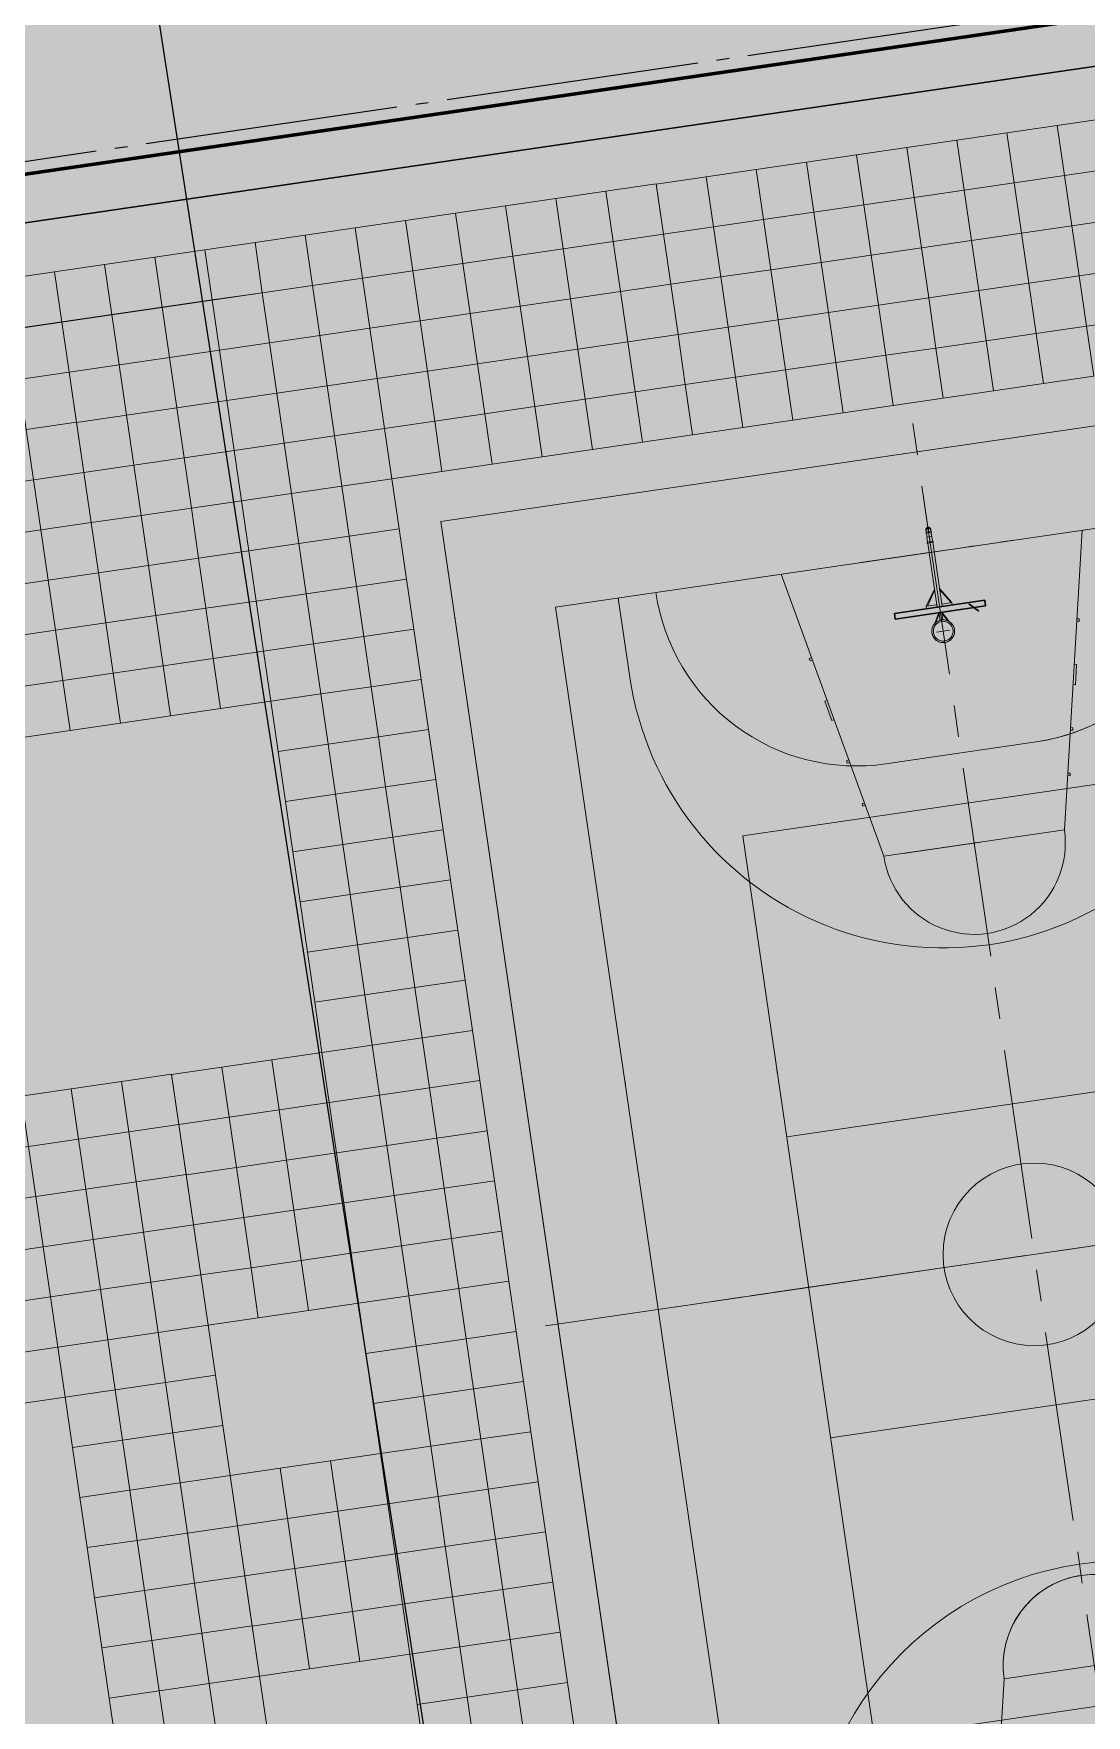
# Model space of a CAD drawing. Header units: metres. Extents: x 2 to 659295185, y -28 to 1124222152.
# Drawn here: x 658573.16 to 658593.94, y 1124480.39 to 1124513.57 of the extents above; entities that cross this region are included whole.
import ezdxf

# ---------------------------------------------------------------- set-up
doc = ezdxf.new("R2010")
doc.units = ezdxf.units.M
doc.header["$MEASUREMENT"] = 0
for name, pattern in [('ACAD_ISO05W100', [33, 24, -3, 0, -3, 0, -3]), ('CENTER2', [1.125, 0.75, -0.125, 0.125, -0.125]), ('GOST2.303 5', [24, 20, -1.5, 1, -1.5])]:
    doc.linetypes.add(name, pattern=pattern)
for name, color, linetype, lineweight in [("a''brocal", 220, 'CONTINUOUS', 15), ('Canchas', 7, 'CONTINUOUS', 9), ('ESCUELA', 7, 'CONTINUOUS', 15), ('estaciomamiento', 8, 'CONTINUOUS', 15)]:
    doc.layers.add(name, color=color, linetype=linetype, lineweight=lineweight)
doc.layers.add('MANZANA', color=30, linetype='CONTINUOUS')
doc.layers.add('texto', color=255, linetype='CONTINUOUS')
doc.layers.add('parcela escuela', color=7, linetype='CONTINUOUS', lineweight=9, true_color=0xfffbf0)

# ---------------------------------------------------------------- blocks, each defined once
blk = doc.blocks.new('Escuela')
at = {"layer": 'ESCUELA', "linetype": 'Continuous', "lineweight": 0}
blk.add_hatch(color=252, dxfattribs=at).paths.add_polyline_path([(259679, 202065), (259679, 211065), (256079, 211065), (256079, 213365), (219579, 213366), (219578, 191506), (230758, 191506), (230759, 194866), (256079, 194865), (256079, 202065)])
at = {"layer": 'ESCUELA', "color": 5, "lineweight": 30, "ltscale": 100}
blk.add_lwpolyline([(256529, 211515), (256529, 214315), (219129, 214316), (219128, 191506), (230758, 191506), (230759, 193916), (256529, 193915), (256529, 201615), (260129, 201615), (260129, 211515), (256529, 211515)], close=True, dxfattribs=at)
at = {"layer": 'ESCUELA', "color": 7, "lineweight": 70, "ltscale": 0.033333}
blk.add_lwpolyline([(259679, 202065), (259679, 211065), (256079, 211065), (256079, 213365), (219579, 213366), (219578, 191506), (230758, 191506), (230759, 194866), (256079, 194865), (256079, 202065), (259679, 202065)], close=True, dxfattribs=at)
at = {"layer": 'ESCUELA', "color": 1, "linetype": 'GOST2.303 5', "lineweight": 25, "ltscale": 250}
blk.add_lwpolyline([(219129, 213116), (256529, 213115), (259429, 213115), (262533, 213115)], dxfattribs=at)
blk = doc.blocks.new('ESTACIONAMIENTO')
at = {"layer": "a''brocal", "linetype": 'Continuous', "ltscale": 0.4, "flags": 128}
for points in [[(1887.099, 111.518), (1887.099, 104.818, -0.414214), (1884.299, 102.018), (1884.299, 102.018)], [(1887.299, 111.318), (1887.299, 104.818, -0.414214), (1884.299, 101.818), (1884.299, 101.818)]]:
    blk.add_lwpolyline(points, format="xyb", dxfattribs=at)
for points in [[(1893.003, 111.516), (1887.099, 111.517)], [(1892.799, 111.316), (1892.799, 111.316), (1887.299, 111.317)], [(1884.098, 96.118), (1897.999, 96.116), (1897.999, 106.516)], [(1897.799, 106.516), (1897.999, 106.516)], [(1884.098, 96.318), (1897.799, 96.316), (1897.799, 106.316)]]:
    blk.add_lwpolyline(points, dxfattribs=at)
at = {"layer": "a''brocal", "linetype": 'Continuous', "ltscale": 0.4}
for radius, start in [(4.8, 177.6117), (5, 179.9991)]:
    blk.add_arc((1897.799, 111.316), radius, start, 269.9991, dxfattribs=at)
at = {"layer": 'estaciomamiento', "ltscale": 0.2, "flags": 128}
for points in [[(1897.799, 106.316), (1897.799, 106.316), (1892.799, 106.316)], [(1897.799, 103.816), (1897.799, 103.816), (1892.799, 103.816)], [(1897.799, 101.316), (1897.799, 101.316), (1892.799, 101.316)], [(1897.799, 98.816), (1897.799, 98.816), (1892.799, 98.816)]]:
    blk.add_lwpolyline(points, dxfattribs=at)
blk = doc.blocks.new('cancha 3')
at = {"layer": 'Canchas', "ltscale": 100, "true_color": 0x7bd1b5}
h = blk.add_hatch(color=123, dxfattribs=at)
h.paths.add_polyline_path([(656547.463, 1124241.66), (656579.463, 1124241.66), (656579.463, 1124222.66), (656547.463, 1124222.66)])
h.paths.add_polyline_path([(656549.463, 1124239.66), (656577.463, 1124239.66), (656577.463, 1124235.16), (656571.663, 1124233.96), (656571.663, 1124230.36), (656577.463, 1124229.16), (656577.463, 1124224.66), (656549.463, 1124224.66), (656549.463, 1124229.16), (656555.263, 1124230.36), (656555.263, 1124233.96), (656549.463, 1124235.16)], flags=16)
at = {"layer": 'Canchas', "lineweight": 100, "ltscale": 100, "true_color": 0xe79898}
h = blk.add_hatch(color=21, dxfattribs=at)
edge = h.paths.add_edge_path(flags=16)
edge.add_arc((656563.463, 1124232.16), 1.8, 0, 360)
edge = h.paths.add_edge_path()
edge.add_line((656549.463, 1124239.66), (656577.463, 1124239.66))
edge.add_line((656577.463, 1124239.66), (656577.463, 1124238.41))
edge.add_line((656577.463, 1124238.41), (656575.888, 1124238.41))
edge.add_arc((656575.888, 1124232.16), 6.25, 90, 270)
edge.add_line((656575.888, 1124225.91), (656577.463, 1124225.91))
edge.add_line((656577.463, 1124225.91), (656577.463, 1124224.66))
edge.add_line((656577.463, 1124224.66), (656549.463, 1124224.66))
edge.add_line((656549.463, 1124224.66), (656549.463, 1124225.91))
edge.add_line((656549.463, 1124225.91), (656551.038, 1124225.91))
edge.add_arc((656551.038, 1124232.16), 6.25, 270, 450)
edge.add_line((656551.038, 1124238.41), (656549.463, 1124238.41))
edge.add_line((656549.463, 1124238.41), (656549.463, 1124239.66))
at = {"layer": 'Canchas', "lineweight": 100, "ltscale": 100, "true_color": 0x57a5e5}
h = blk.add_hatch(color=153, dxfattribs=at)
edge = h.paths.add_edge_path()
edge.add_arc((656563.463, 1124232.16), 1.8, 0, 360)
edge = h.paths.add_edge_path()
edge.add_line((656549.463, 1124235.16), (656549.463, 1124238.41))
edge.add_line((656549.463, 1124238.41), (656551.038, 1124238.41))
edge.add_arc((656551.038, 1124232.16), 6.25, -90, 90, ccw=False)
edge.add_line((656551.038, 1124225.91), (656549.463, 1124225.91))
edge.add_line((656549.463, 1124225.91), (656549.463, 1124229.16))
edge.add_line((656549.463, 1124229.16), (656555.263, 1124230.36))
edge.add_line((656555.263, 1124230.36), (656555.263, 1124233.96))
edge.add_line((656555.263, 1124233.96), (656549.463, 1124235.16))
edge = h.paths.add_edge_path()
edge.add_line((656577.463, 1124235.16), (656577.463, 1124238.41))
edge.add_line((656577.463, 1124238.41), (656575.888, 1124238.41))
edge.add_arc((656575.888, 1124232.16), 6.25, 90, 270)
edge.add_line((656575.888, 1124225.91), (656577.463, 1124225.91))
edge.add_line((656577.463, 1124225.91), (656577.463, 1124229.16))
edge.add_line((656577.463, 1124229.16), (656571.663, 1124230.36))
edge.add_line((656571.663, 1124230.36), (656571.663, 1124233.96))
edge.add_line((656571.663, 1124233.96), (656577.463, 1124235.16))
at = {"layer": 'Canchas', "linetype": 'CENTER2', "ltscale": 5}
for p, q in [((656563.463, 1124241.985), (656563.463, 1124222.41)), ((656580.02, 1124232.16), (656546.843, 1124232.16))]:
    blk.add_line(p, q, dxfattribs=at)
at = {"layer": 'Canchas', "linetype": 'Continuous', "ltscale": 0.15}
for p, q in [((656547.463, 1124222.66), (656547.463, 1124241.66)), ((656579.463, 1124222.66), (656547.463, 1124222.66))]:
    blk.add_line(p, q, dxfattribs=at)
at = {"layer": 'Canchas', "color": 7, "ltscale": 100, "true_color": 0xffffff}
for p, q in [((656547.463, 1124222.66), (656547.463, 1124241.66)), ((656549.463, 1124224.66), (656549.463, 1124239.66)), ((656563.463, 1124239.66), (656563.463, 1124224.66)), ((656549.463, 1124235.16), (656555.263, 1124233.96)), ((656551.177, 1124234.805), (656551.187, 1124234.854)), ((656551.187, 1124234.854), (656551.236, 1124234.844)), ((656551.236, 1124234.844), (656551.226, 1124234.795)), ((656552.058, 1124234.623), (656552.068, 1124234.672)), ((656552.068, 1124234.672), (656552.46, 1124234.591)), ((656552.46, 1124234.591), (656552.45, 1124234.542)), ((656553.282, 1124234.369), (656553.292, 1124234.418)), ((656553.292, 1124234.418), (656553.341, 1124234.408)), ((656553.341, 1124234.408), (656553.331, 1124234.359)), ((656554.164, 1124234.187), (656554.174, 1124234.236)), ((656554.174, 1124234.236), (656554.223, 1124234.226)), ((656554.223, 1124234.226), (656554.213, 1124234.177)), ((656555.263, 1124233.96), (656555.263, 1124230.36)), ((656571.663, 1124233.96), (656571.663, 1124230.36)), ((656555.263, 1124230.36), (656549.463, 1124229.16)), ((656571.663, 1124230.36), (656577.463, 1124229.16)), ((656554.164, 1124230.132), (656554.174, 1124230.083)), ((656554.174, 1124230.083), (656554.223, 1124230.093)), ((656554.223, 1124230.093), (656554.213, 1124230.142)), ((656552.058, 1124229.696), (656552.068, 1124229.648)), ((656552.068, 1124229.648), (656552.46, 1124229.729)), ((656552.46, 1124229.729), (656552.45, 1124229.778)), ((656553.282, 1124229.95), (656553.292, 1124229.901)), ((656553.292, 1124229.901), (656553.341, 1124229.911)), ((656553.341, 1124229.911), (656553.331, 1124229.96)), ((656551.177, 1124229.514), (656551.187, 1124229.465)), ((656551.187, 1124229.465), (656551.236, 1124229.475)), ((656551.236, 1124229.475), (656551.226, 1124229.524)), ((656551.038, 1124225.91), (656549.463, 1124225.91)), ((656577.463, 1124224.66), (656549.463, 1124224.66)), ((656579.463, 1124222.66), (656547.463, 1124222.66))]:
    blk.add_line(p, q, dxfattribs=at)
at = {"layer": 'Canchas', "linetype": 'Continuous', "ltscale": 0.25}
for p, q in [((656549.463, 1124224.66), (656549.463, 1124239.66)), ((656563.463, 1124239.66), (656563.463, 1124224.66)), ((656554.463, 1124236.66), (656554.463, 1124227.66)), ((656560.463, 1124236.66), (656560.463, 1124227.66)), ((656566.463, 1124236.66), (656566.463, 1124227.66)), ((656572.463, 1124236.66), (656572.463, 1124227.66)), ((656555.263, 1124233.96), (656549.463, 1124235.16)), ((656551.187, 1124234.854), (656551.177, 1124234.805)), ((656551.187, 1124234.854), (656551.236, 1124234.844)), ((656551.236, 1124234.844), (656551.226, 1124234.795)), ((656552.068, 1124234.672), (656552.058, 1124234.623)), ((656552.068, 1124234.672), (656552.46, 1124234.591)), ((656552.46, 1124234.591), (656552.45, 1124234.542)), ((656553.292, 1124234.418), (656553.282, 1124234.369)), ((656553.292, 1124234.418), (656553.341, 1124234.408)), ((656553.341, 1124234.408), (656553.331, 1124234.359)), ((656554.174, 1124234.236), (656554.164, 1124234.187)), ((656554.174, 1124234.236), (656554.223, 1124234.226)), ((656554.223, 1124234.226), (656554.213, 1124234.177)), ((656553.463, 1124233.66), (656553.463, 1124230.66)), ((656555.263, 1124233.96), (656555.263, 1124230.36)), ((656571.663, 1124233.96), (656571.663, 1124230.36)), ((656549.463, 1124229.16), (656555.263, 1124230.36)), ((656577.463, 1124229.16), (656571.663, 1124230.36)), ((656554.174, 1124230.083), (656554.164, 1124230.132)), ((656554.174, 1124230.083), (656554.223, 1124230.093)), ((656554.223, 1124230.093), (656554.213, 1124230.142)), ((656552.068, 1124229.648), (656552.058, 1124229.696)), ((656552.068, 1124229.648), (656552.46, 1124229.729)), ((656552.46, 1124229.729), (656552.45, 1124229.778)), ((656553.292, 1124229.901), (656553.282, 1124229.95)), ((656553.292, 1124229.901), (656553.341, 1124229.911)), ((656553.341, 1124229.911), (656553.331, 1124229.96)), ((656551.187, 1124229.465), (656551.177, 1124229.514)), ((656551.187, 1124229.465), (656551.236, 1124229.475)), ((656551.236, 1124229.475), (656551.226, 1124229.524)), ((656554.463, 1124227.66), (656572.463, 1124227.66)), ((656551.038, 1124225.91), (656549.463, 1124225.91)), ((656577.463, 1124224.66), (656549.463, 1124224.66))]:
    blk.add_line(p, q, dxfattribs=at)
at = {"layer": 'Canchas', "color": 51, "ltscale": 100}
for p, q in [((656554.463, 1124227.66), (656554.463, 1124236.66)), ((656560.463, 1124236.66), (656560.463, 1124227.66)), ((656566.463, 1124236.66), (656566.463, 1124227.66)), ((656572.463, 1124236.66), (656572.463, 1124227.66)), ((656572.463, 1124227.66), (656554.463, 1124227.66))]:
    blk.add_line(p, q, dxfattribs=at)
at = {"layer": 'Canchas', "ltscale": 100}
for p, q in [((656549.463, 1124236.051), (656549.463, 1124228.306)), ((656549.463, 1124233.792), (656549.463, 1124233.527)), ((656549.463, 1124232.21), (656549.463, 1124233.462)), ((656549.463, 1124233.01), (656549.463, 1124232.726)), ((656550.663, 1124233.01), (656550.663, 1124232.726)), ((656549.413, 1124232.16), (656548.376, 1124232.16)), ((656549.413, 1124232.16), (656548.376, 1124232.16)), ((656549.463, 1124232.11), (656549.463, 1124230.742)), ((656550.906, 1124232.16), (656551.171, 1124232.16)), ((656551.038, 1124232.292), (656551.038, 1124232.027)), ((656555.131, 1124232.16), (656555.396, 1124232.16)), ((656555.263, 1124232.292), (656555.263, 1124232.027)), ((656555.263, 1124232.11), (656555.263, 1124230.742)), ((656559.21, 1124227.66), (656558.779, 1124227.66)), ((656558.929, 1124227.66), (656558.979, 1124227.66)), ((656563.463, 1124227.61), (656563.463, 1124226.49)), ((656563.463, 1124227.61), (656563.463, 1124226.49)), ((656558.929, 1124224.66), (656558.979, 1124224.66))]:
    blk.add_line(p, q, dxfattribs=at)
at = {"layer": 'Canchas', "color": 1, "ltscale": 100, "true_color": 0xff1414}
blk.add_line((656553.463, 1124233.66), (656553.463, 1124230.66), dxfattribs=at)
at = {"layer": 'Canchas', "color": 7, "linetype": 'ACAD_ISO05W100', "lineweight": 30}
for p, q in [((656550.553, 1124231.26), (656550.553, 1124233.06)), ((656550.553, 1124233.06), (656550.663, 1124233.06)), ((656550.663, 1124233.06), (656550.663, 1124231.26)), ((656550.553, 1124231.26), (656550.663, 1124231.26))]:
    blk.add_line(p, q, dxfattribs=at)
at = {"layer": 'Canchas', "color": 0, "linetype": 'ByBlock', "lineweight": 30}
blk.add_line((656550.578, 1124232.741), (656550.748, 1124232.911), dxfattribs=at)
at = {"layer": 'Canchas', "color": 7, "linetype": 'ACAD_ISO05W100', "lineweight": 15}
for p, q in [((656550.193, 1124232.21), (656550.503, 1124232.412)), ((656550.215, 1124232.21), (656550.503, 1124232.396)), ((656550.503, 1124232.412), (656550.553, 1124232.412)), ((656550.503, 1124232.412), (656550.503, 1124232.21)), ((656550.553, 1124232.412), (656550.553, 1124232.21)), ((656549.012, 1124232.205), (656549.054, 1124232.205)), ((656549.012, 1124232.115), (656549.054, 1124232.115)), ((656549.054, 1124232.213), (656549.072, 1124232.213)), ((656549.054, 1124232.106), (656549.054, 1124232.213)), ((656549.054, 1124232.106), (656549.072, 1124232.106)), ((656549.072, 1124232.106), (656549.072, 1124232.213)), ((656549.072, 1124232.205), (656549.158, 1124232.205)), ((656549.158, 1124232.115), (656549.072, 1124232.115)), ((656549.158, 1124232.211), (656549.253, 1124232.211)), ((656549.158, 1124232.108), (656549.158, 1124232.211)), ((656549.158, 1124232.108), (656549.253, 1124232.108)), ((656549.253, 1124232.22), (656549.273, 1124232.22)), ((656549.253, 1124232.099), (656549.253, 1124232.22)), ((656549.273, 1124232.099), (656549.253, 1124232.099)), ((656549.273, 1124232.099), (656549.273, 1124232.22)), ((656549.273, 1124232.21), (656550.553, 1124232.21)), ((656549.463, 1124232.109), (656549.273, 1124232.109)), ((656549.463, 1124232.109), (656550.553, 1124232.109)), ((656550.193, 1124232.109), (656550.503, 1124231.901)), ((656550.218, 1124232.109), (656550.503, 1124231.923)), ((656550.503, 1124232.109), (656550.503, 1124231.901)), ((656550.553, 1124232.21), (656550.553, 1124232.109)), ((656550.553, 1124232.109), (656550.553, 1124231.901)), ((656550.663, 1124232.188), (656550.865, 1124232.303)), ((656550.663, 1124232.188), (656550.813, 1124232.188)), ((656550.663, 1124232.131), (656550.865, 1124232.016)), ((656550.663, 1124232.131), (656550.813, 1124232.131)), ((656550.684, 1124232.188), (656550.85, 1124232.283)), ((656550.684, 1124232.131), (656550.85, 1124232.037)), ((656550.503, 1124231.901), (656550.553, 1124231.901))]:
    blk.add_line(p, q, dxfattribs=at)
at = {"layer": 'Canchas', "color": 7, "ltscale": 100}
blk.add_line((656549.005, 1124232.145), (656549.005, 1124232.173), dxfattribs=at)
at = {"layer": 'Canchas'}
blk.add_lwpolyline([(656547.463, 1124241.66), (656547.463, 1124222.66), (656579.463, 1124222.66), (656579.463, 1124241.66), (656547.463, 1124241.66)], dxfattribs=at)
at = {"layer": 'Canchas', "linetype": 'Continuous', "ltscale": 0.25}
blk.add_circle((656563.463, 1124232.16), 1.8, dxfattribs=at)
at = {"layer": 'Canchas', "color": 7, "linetype": 'ACAD_ISO05W100', "lineweight": 15}
for radius in [0.225, 0.195]:
    blk.add_circle((656551.038, 1124232.16), radius, dxfattribs=at)
at = {"layer": 'Canchas', "linetype": 'Continuous', "ltscale": 0.25}
for centre, radius, start, end in [((656551.038, 1124232.16), 6.25, 270, 90), ((656575.888, 1124232.16), 6.25, 90, 270), ((656549.463, 1124233.66), 4, 0, 90), ((656555.263, 1124232.16), 1.8, 270, 90), ((656571.663, 1124232.16), 1.8, 90, 270), ((656549.463, 1124230.66), 4, 270, 0)]:
    blk.add_arc(centre, radius, start, end, dxfattribs=at)
at = {"layer": 'Canchas', "color": 7, "ltscale": 100, "true_color": 0xffffff}
for centre, radius, start, end in [((656551.038, 1124232.16), 6.25, 270, 90), ((656575.888, 1124232.16), 6.25, 90, 270), ((656571.663, 1124232.16), 1.8, 94.1503, 270)]:
    blk.add_arc(centre, radius, start, end, dxfattribs=at)
at = {"layer": 'Canchas', "color": 1, "ltscale": 100, "true_color": 0xff1414}
for centre, start, end in [((656549.463, 1124233.66), 0, 84.4369), ((656549.463, 1124230.66), 270, 0)]:
    blk.add_arc(centre, 4, start, end, dxfattribs=at)
at = {"layer": 'Canchas', "color": 7, "linetype": 'ACAD_ISO05W100', "lineweight": 15}
for centre, start, end in [((656549.011, 1124232.16), 70.0164, 289.98), ((656549.029, 1124232.16), 109.98, 250.0164)]:
    blk.add_arc(centre, 0.0479, start, end, dxfattribs=at)

msp = doc.modelspace()

# ---------------------------------------------------------------- hatches: boundary and pattern name
at = {"layer": 'parcela escuela'}
msp.add_hatch(color=256, dxfattribs=at).paths.add_polyline_path([(658552.4267, 1124537.1015), (658587.0585, 1124542.1649), (658585.9011, 1124550.0807), (658620.5431, 1124555.1456), (658609.4592, 1124472.7001), (658560.0707, 1124465.4792), (658554.0868, 1124506.4069), (658554.4268, 1124523.4197)])

# ---------------------------------------------------------------- linework, layer by layer
at = {"layer": 'ESCUELA', "color": 248, "linetype": 'Continuous', "ltscale": 0.4, "elevation": 433.2399, "flags": 128}
for points in [[(658593.511, 1124510.766), (658593.3666, 1124511.7555), (658592.3771, 1124511.6111), (658592.5215, 1124510.6215)], [(658594.5006, 1124510.9105), (658594.3561, 1124511.9), (658593.3666, 1124511.7555), (658593.511, 1124510.766)], [(658591.532, 1124510.4771), (658591.3875, 1124511.4666), (658590.398, 1124511.3221), (658590.5425, 1124510.3326)], [(658592.5215, 1124510.6215), (658592.3771, 1124511.6111), (658591.3875, 1124511.4666), (658591.532, 1124510.4771)], [(658588.5635, 1124510.0436), (658588.419, 1124511.0331), (658587.4295, 1124510.8886), (658587.574, 1124509.8991)], [(658589.553, 1124510.1881), (658589.4085, 1124511.1776), (658588.419, 1124511.0331), (658588.5635, 1124510.0436)], [(658590.5425, 1124510.3326), (658590.398, 1124511.3221), (658589.4085, 1124511.1776), (658589.553, 1124510.1881)], [(658586.5845, 1124509.7546), (658586.44, 1124510.7441), (658585.4505, 1124510.5997), (658585.595, 1124509.6101)], [(658587.574, 1124509.8991), (658587.4295, 1124510.8886), (658586.44, 1124510.7441), (658586.5845, 1124509.7546)], [(658593.6555, 1124509.7765), (658593.511, 1124510.766), (658592.5215, 1124510.6215), (658592.666, 1124509.632)], [(658594.645, 1124509.921), (658594.5006, 1124510.9105), (658593.511, 1124510.766), (658593.6555, 1124509.7765)], [(658584.6052, 1124509.4673), (658584.4608, 1124510.4568), (658583.4713, 1124510.3123), (658583.6157, 1124509.3228)], [(658585.5947, 1124509.6118), (658585.4503, 1124510.6013), (658584.4608, 1124510.4568), (658584.6052, 1124509.4673)], [(658591.6765, 1124509.4876), (658591.532, 1124510.4771), (658590.5425, 1124510.3326), (658590.687, 1124509.3431)], [(658592.666, 1124509.632), (658592.5215, 1124510.6215), (658591.532, 1124510.4771), (658591.6765, 1124509.4876)], [(658582.6262, 1124509.1783), (658582.4817, 1124510.1678), (658581.4922, 1124510.0234), (658581.6367, 1124509.0339)], [(658583.6157, 1124509.3228), (658583.4713, 1124510.3123), (658582.4817, 1124510.1678), (658582.6262, 1124509.1783)], [(658588.708, 1124509.0541), (658588.5635, 1124510.0436), (658587.574, 1124509.8991), (658587.7185, 1124508.9096)], [(658589.6975, 1124509.1986), (658589.553, 1124510.1881), (658588.5635, 1124510.0436), (658588.708, 1124509.0541)], [(658590.687, 1124509.3431), (658590.5425, 1124510.3326), (658589.553, 1124510.1881), (658589.6975, 1124509.1986)], [(658579.6579, 1124508.7432), (658579.5135, 1124509.7327), (658578.524, 1124509.5883), (658578.6684, 1124508.5987)], [(658580.6472, 1124508.8894), (658580.5027, 1124509.8789), (658579.5132, 1124509.7344), (658579.6577, 1124508.7449)], [(658581.6367, 1124509.0339), (658581.4922, 1124510.0234), (658580.5027, 1124509.8789), (658580.6472, 1124508.8894)], [(658586.729, 1124508.7651), (658586.5845, 1124509.7546), (658585.595, 1124509.6101), (658585.7395, 1124508.6206)], [(658587.7185, 1124508.9096), (658587.574, 1124509.8991), (658586.5845, 1124509.7546), (658586.729, 1124508.7651)], [(658593.8, 1124508.787), (658593.6555, 1124509.7765), (658592.666, 1124509.632), (658592.8105, 1124508.6425)], [(658594.7895, 1124508.9315), (658594.645, 1124509.921), (658593.6555, 1124509.7765), (658593.8, 1124508.787)], [(658577.6789, 1124508.4543), (658577.5344, 1124509.4438), (658576.5449, 1124509.2993), (658576.6894, 1124508.3098)], [(658578.6684, 1124508.5987), (658578.524, 1124509.5883), (658577.5344, 1124509.4438), (658577.6789, 1124508.4543)], [(658584.75, 1124508.4762), (658584.6055, 1124509.4657), (658583.616, 1124509.3212), (658583.7605, 1124508.3317)], [(658585.7395, 1124508.6206), (658585.595, 1124509.6101), (658584.6055, 1124509.4657), (658584.75, 1124508.4762)], [(658591.821, 1124508.498), (658591.6765, 1124509.4876), (658590.687, 1124509.3431), (658590.8315, 1124508.3536)], [(658592.8105, 1124508.6425), (658592.666, 1124509.632), (658591.6765, 1124509.4876), (658591.821, 1124508.498)], [(658575.6999, 1124508.1653), (658575.5554, 1124509.1548), (658574.5659, 1124509.0103), (658574.7104, 1124508.0208)], [(658576.6894, 1124508.3098), (658576.5449, 1124509.2993), (658575.5554, 1124509.1548), (658575.6999, 1124508.1653)], [(658581.7814, 1124508.0427), (658581.637, 1124509.0322), (658580.6475, 1124508.8877), (658580.7919, 1124507.8982)], [(658582.771, 1124508.1872), (658582.6265, 1124509.1767), (658581.637, 1124509.0322), (658581.7814, 1124508.0427)], [(658583.7605, 1124508.3317), (658583.616, 1124509.3212), (658582.6265, 1124509.1767), (658582.771, 1124508.1872)], [(658588.8525, 1124508.0646), (658588.708, 1124509.0541), (658587.7185, 1124508.9096), (658587.863, 1124507.9201)], [(658589.842, 1124508.2091), (658589.6975, 1124509.1986), (658588.708, 1124509.0541), (658588.8525, 1124508.0646)], [(658590.8315, 1124508.3536), (658590.687, 1124509.3431), (658589.6975, 1124509.1986), (658589.842, 1124508.2091)], [(658573.7209, 1124507.8763), (658573.5764, 1124508.8658), (658572.5869, 1124508.7213), (658572.7314, 1124507.7318)], [(658574.7104, 1124508.0208), (658574.5659, 1124509.0103), (658573.5764, 1124508.8658), (658573.7209, 1124507.8763)], [(658579.8022, 1124507.7554), (658579.6577, 1124508.7449), (658578.6682, 1124508.6004), (658578.8127, 1124507.6109)], [(658580.7919, 1124507.8982), (658580.6475, 1124508.8877), (658579.6579, 1124508.7432), (658579.8024, 1124507.7537)], [(658586.8735, 1124507.7756), (658586.729, 1124508.7651), (658585.7395, 1124508.6206), (658585.884, 1124507.6311)], [(658587.863, 1124507.9201), (658587.7185, 1124508.9096), (658586.729, 1124508.7651), (658586.8735, 1124507.7756)], [(658593.9445, 1124507.7975), (658593.8, 1124508.787), (658592.8105, 1124508.6425), (658592.955, 1124507.653)], [(658594.934, 1124507.942), (658594.7895, 1124508.9315), (658593.8, 1124508.787), (658593.9445, 1124507.7975)], [(658577.8232, 1124507.4664), (658577.6787, 1124508.4559), (658576.6892, 1124508.3114), (658576.8337, 1124507.3219)], [(658578.8127, 1124507.6109), (658578.6682, 1124508.6004), (658577.6787, 1124508.4559), (658577.8232, 1124507.4664)], [(658584.8945, 1124507.4866), (658584.75, 1124508.4762), (658583.7605, 1124508.3317), (658583.9049, 1124507.3422)], [(658585.884, 1124507.6311), (658585.7395, 1124508.6206), (658584.75, 1124508.4762), (658584.8945, 1124507.4866)], [(658591.9655, 1124507.5085), (658591.821, 1124508.498), (658590.8315, 1124508.3536), (658590.976, 1124507.3641)], [(658592.955, 1124507.653), (658592.8105, 1124508.6425), (658591.821, 1124508.498), (658591.9655, 1124507.5085)], [(658575.8442, 1124507.1774), (658575.6997, 1124508.1669), (658574.7102, 1124508.0225), (658574.8547, 1124507.0329)], [(658576.8337, 1124507.3219), (658576.6892, 1124508.3114), (658575.6997, 1124508.1669), (658575.8442, 1124507.1774)], [(658581.9259, 1124507.0532), (658581.7814, 1124508.0427), (658580.7919, 1124507.8982), (658580.9364, 1124506.9087)], [(658582.9154, 1124507.1977), (658582.771, 1124508.1872), (658581.7814, 1124508.0427), (658581.9259, 1124507.0532)], [(658583.9049, 1124507.3422), (658583.7605, 1124508.3317), (658582.771, 1124508.1872), (658582.9154, 1124507.1977)], [(658588.997, 1124507.0751), (658588.8525, 1124508.0646), (658587.863, 1124507.9201), (658588.0075, 1124506.9306)], [(658589.9865, 1124507.2196), (658589.842, 1124508.2091), (658588.8525, 1124508.0646), (658588.997, 1124507.0751)], [(658590.976, 1124507.3641), (658590.8315, 1124508.3536), (658589.842, 1124508.2091), (658589.9865, 1124507.2196)], [(658573.8652, 1124506.8885), (658573.7207, 1124507.878), (658572.7312, 1124507.7335), (658572.8756, 1124506.744)], [(658574.8547, 1124507.0329), (658574.7102, 1124508.0225), (658573.7207, 1124507.878), (658573.8652, 1124506.8885)], [(658579.9469, 1124506.7642), (658579.8024, 1124507.7537), (658578.8129, 1124507.6092), (658578.9574, 1124506.6197)], [(658580.9364, 1124506.9087), (658580.7919, 1124507.8982), (658579.8024, 1124507.7537), (658579.9469, 1124506.7642)], [(658587.018, 1124506.7861), (658586.8735, 1124507.7756), (658585.884, 1124507.6311), (658586.0284, 1124506.6416)], [(658588.0075, 1124506.9306), (658587.863, 1124507.9201), (658586.8735, 1124507.7756), (658587.018, 1124506.7861)], [(658594.089, 1124506.808), (658593.9445, 1124507.7975), (658592.955, 1124507.653), (658593.0995, 1124506.6635)], [(658577.9679, 1124506.4752), (658577.8234, 1124507.4648), (658576.8339, 1124507.3203), (658576.9784, 1124506.3308)], [(658578.9574, 1124506.6197), (658578.8129, 1124507.6092), (658577.8234, 1124507.4648), (658577.9679, 1124506.4752)], [(658585.0389, 1124506.4971), (658584.8945, 1124507.4866), (658583.9049, 1124507.3422), (658584.0494, 1124506.3527)], [(658586.0284, 1124506.6416), (658585.884, 1124507.6311), (658584.8945, 1124507.4866), (658585.0389, 1124506.4971)], [(658592.11, 1124506.519), (658591.9655, 1124507.5085), (658590.976, 1124507.3641), (658591.1205, 1124506.3745)], [(658593.0995, 1124506.6635), (658592.955, 1124507.653), (658591.9655, 1124507.5085), (658592.11, 1124506.519)], [(658575.9889, 1124506.1863), (658575.8444, 1124507.1758), (658574.8549, 1124507.0313), (658574.9994, 1124506.0418)], [(658576.9784, 1124506.3308), (658576.8339, 1124507.3203), (658575.8444, 1124507.1758), (658575.9889, 1124506.1863)], [(658582.0704, 1124506.0637), (658581.9259, 1124507.0532), (658580.9364, 1124506.9087), (658581.0809, 1124505.9192)], [(658583.0599, 1124506.2082), (658582.9154, 1124507.1977), (658581.9259, 1124507.0532), (658582.0704, 1124506.0637)], [(658584.0494, 1124506.3527), (658583.9049, 1124507.3422), (658582.9154, 1124507.1977), (658583.0599, 1124506.2082)], [(658589.1415, 1124506.0856), (658588.997, 1124507.0751), (658588.0075, 1124506.9306), (658588.1519, 1124505.9411)], [(658590.131, 1124506.2301), (658589.9865, 1124507.2196), (658588.997, 1124507.0751), (658589.1415, 1124506.0856)], [(658591.1205, 1124506.3745), (658590.976, 1124507.3641), (658589.9865, 1124507.2196), (658590.131, 1124506.2301)], [(658574.0096, 1124505.899), (658573.8652, 1124506.8885), (658572.8756, 1124506.744), (658573.0201, 1124505.7545)], [(658574.9994, 1124506.0418), (658574.8549, 1124507.0313), (658573.8654, 1124506.8868), (658574.0099, 1124505.8973)], [(658580.0914, 1124505.7747), (658579.9469, 1124506.7642), (658578.9574, 1124506.6197), (658579.1019, 1124505.6302)], [(658581.0809, 1124505.9192), (658580.9364, 1124506.9087), (658579.9469, 1124506.7642), (658580.0914, 1124505.7747)], [(658587.1624, 1124505.7966), (658587.018, 1124506.7861), (658586.0284, 1124506.6416), (658586.1729, 1124505.6521)], [(658588.1519, 1124505.9411), (658588.0075, 1124506.9306), (658587.018, 1124506.7861), (658587.1624, 1124505.7966)], [(658578.1124, 1124505.4857), (658577.9679, 1124506.4752), (658576.9784, 1124506.3308), (658577.1229, 1124505.3413)], [(658579.1019, 1124505.6302), (658578.9574, 1124506.6197), (658577.9679, 1124506.4752), (658578.1124, 1124505.4857)], [(658585.1834, 1124505.5076), (658585.0389, 1124506.4971), (658584.0494, 1124506.3527), (658584.1939, 1124505.3631)], [(658586.1729, 1124505.6521), (658586.0284, 1124506.6416), (658585.0389, 1124506.4971), (658585.1834, 1124505.5076)], [(658576.1334, 1124505.1968), (658575.9889, 1124506.1863), (658574.9994, 1124506.0418), (658575.1439, 1124505.0523)], [(658577.1229, 1124505.3413), (658576.9784, 1124506.3308), (658575.9889, 1124506.1863), (658576.1334, 1124505.1968)], [(658582.2149, 1124505.0742), (658582.0704, 1124506.0637), (658581.0809, 1124505.9192), (658581.2254, 1124504.9297)], [(658583.2044, 1124505.2187), (658583.0599, 1124506.2082), (658582.0704, 1124506.0637), (658582.2149, 1124505.0742)], [(658584.1939, 1124505.3631), (658584.0494, 1124506.3527), (658583.0599, 1124506.2082), (658583.2044, 1124505.2187)], [(658574.1541, 1124504.9094), (658574.0096, 1124505.899), (658573.0201, 1124505.7545), (658573.1646, 1124504.765)], [(658575.1439, 1124505.0523), (658574.9994, 1124506.0418), (658574.0099, 1124505.8973), (658574.1544, 1124504.9078)], [(658580.2359, 1124504.7852), (658580.0914, 1124505.7747), (658579.1019, 1124505.6302), (658579.2464, 1124504.6407)], [(658581.2254, 1124504.9297), (658581.0809, 1124505.9192), (658580.0914, 1124505.7747), (658580.2359, 1124504.7852)], [(658578.2569, 1124504.4962), (658578.1124, 1124505.4857), (658577.1229, 1124505.3413), (658577.2674, 1124504.3517)], [(658579.2464, 1124504.6407), (658579.1019, 1124505.6302), (658578.1124, 1124505.4857), (658578.2569, 1124504.4962)], [(658575.2884, 1124504.0628), (658575.1439, 1124505.0523), (658574.1544, 1124504.9078), (658574.2988, 1124503.9183)], [(658576.2779, 1124504.2073), (658576.1334, 1124505.1968), (658575.1439, 1124505.0523), (658575.2884, 1124504.0628)], [(658577.2674, 1124504.3517), (658577.1229, 1124505.3413), (658576.1334, 1124505.1968), (658576.2779, 1124504.2073)], [(658573.3091, 1124503.7755), (658573.1646, 1124504.765), (658572.1751, 1124504.6205), (658572.3196, 1124503.631)], [(658574.2986, 1124503.9199), (658574.1541, 1124504.9094), (658573.1646, 1124504.765), (658573.3091, 1124503.7755)], [(658580.3804, 1124503.7957), (658580.2359, 1124504.7852), (658579.2464, 1124504.6407), (658579.3909, 1124503.6512)], [(658578.4014, 1124503.5067), (658578.2569, 1124504.4962), (658577.2674, 1124504.3517), (658577.4119, 1124503.3622)], [(658579.3909, 1124503.6512), (658579.2464, 1124504.6407), (658578.2569, 1124504.4962), (658578.4014, 1124503.5067)], [(658575.4328, 1124503.0733), (658575.2884, 1124504.0628), (658574.2988, 1124503.9183), (658574.4433, 1124502.9288)], [(658576.4223, 1124503.2178), (658576.2779, 1124504.2073), (658575.2884, 1124504.0628), (658575.4328, 1124503.0733)], [(658577.4119, 1124503.3622), (658577.2674, 1124504.3517), (658576.2779, 1124504.2073), (658576.4223, 1124503.2178)], [(658573.4536, 1124502.7859), (658573.3091, 1124503.7755), (658572.3196, 1124503.631), (658572.4641, 1124502.6415)], [(658574.4431, 1124502.9304), (658574.2986, 1124503.9199), (658573.3091, 1124503.7755), (658573.4536, 1124502.7859)], [(658580.5249, 1124502.8062), (658580.3804, 1124503.7957), (658579.3909, 1124503.6512), (658579.5354, 1124502.6617)], [(658578.5458, 1124502.5172), (658578.4014, 1124503.5067), (658577.4119, 1124503.3622), (658577.5563, 1124502.3727)], [(658579.5354, 1124502.6617), (658579.3909, 1124503.6512), (658578.4014, 1124503.5067), (658578.5458, 1124502.5172)], [(658575.5773, 1124502.0838), (658575.4328, 1124503.0733), (658574.4433, 1124502.9288), (658574.5878, 1124501.9393)], [(658576.5668, 1124502.2283), (658576.4223, 1124503.2178), (658575.4328, 1124503.0733), (658575.5773, 1124502.0838)], [(658577.5563, 1124502.3727), (658577.4119, 1124503.3622), (658576.4223, 1124503.2178), (658576.5668, 1124502.2283)], [(658573.5981, 1124501.7964), (658573.4536, 1124502.7859), (658572.4641, 1124502.6415), (658572.6086, 1124501.652)], [(658574.5876, 1124501.9409), (658574.4431, 1124502.9304), (658573.4536, 1124502.7859), (658573.5981, 1124501.7964)], [(658580.6693, 1124501.8167), (658580.5249, 1124502.8062), (658579.5354, 1124502.6617), (658579.6798, 1124501.6722)], [(658578.6903, 1124501.5277), (658578.5458, 1124502.5172), (658577.5563, 1124502.3727), (658577.7008, 1124501.3832)], [(658579.6798, 1124501.6722), (658579.5354, 1124502.6617), (658578.5458, 1124502.5172), (658578.6903, 1124501.5277)], [(658575.7218, 1124501.0943), (658575.5773, 1124502.0838), (658574.5878, 1124501.9393), (658574.7323, 1124500.9498)], [(658576.7113, 1124501.2387), (658576.5668, 1124502.2283), (658575.5773, 1124502.0838), (658575.7218, 1124501.0943)], [(658577.7008, 1124501.3832), (658577.5563, 1124502.3727), (658576.5668, 1124502.2283), (658576.7113, 1124501.2387)], [(658573.7426, 1124500.8069), (658573.5981, 1124501.7964), (658572.6086, 1124501.652), (658572.7531, 1124500.6624)], [(658574.7321, 1124500.9514), (658574.5876, 1124501.9409), (658573.5981, 1124501.7964), (658573.7426, 1124500.8069)], [(658580.8138, 1124500.8272), (658580.6693, 1124501.8167), (658579.6798, 1124501.6722), (658579.8243, 1124500.6827)], [(658578.8348, 1124500.5382), (658578.6903, 1124501.5277), (658577.7008, 1124501.3832), (658577.8453, 1124500.3937)], [(658579.8243, 1124500.6827), (658579.6798, 1124501.6722), (658578.6903, 1124501.5277), (658578.8348, 1124500.5382)], [(658575.8663, 1124500.1048), (658575.7218, 1124501.0943), (658574.7323, 1124500.9498), (658574.8768, 1124499.9603)], [(658576.8558, 1124500.2492), (658576.7113, 1124501.2387), (658575.7218, 1124501.0943), (658575.8663, 1124500.1048)], [(658577.8453, 1124500.3937), (658577.7008, 1124501.3832), (658576.7113, 1124501.2387), (658576.8558, 1124500.2492)], [(658573.887, 1124499.8174), (658573.7426, 1124500.8069), (658572.7531, 1124500.6624), (658572.8975, 1124499.6729)], [(658574.8765, 1124499.9619), (658574.7321, 1124500.9514), (658573.7426, 1124500.8069), (658573.887, 1124499.8174)], [(658580.9583, 1124499.8377), (658580.8138, 1124500.8272), (658579.8243, 1124500.6827), (658579.9688, 1124499.6932)], [(658578.9793, 1124499.5487), (658578.8348, 1124500.5382), (658577.8453, 1124500.3937), (658577.9898, 1124499.4042)], [(658579.9688, 1124499.6932), (658579.8243, 1124500.6827), (658578.8348, 1124500.5382), (658578.9793, 1124499.5487)], [(658581.1028, 1124498.8482), (658580.9583, 1124499.8377), (658579.9688, 1124499.6932), (658580.1133, 1124498.7037)], [(658579.1238, 1124498.5592), (658578.9793, 1124499.5487), (658577.9898, 1124499.4042), (658578.1343, 1124498.4147)], [(658580.1133, 1124498.7037), (658579.9688, 1124499.6932), (658578.9793, 1124499.5487), (658579.1238, 1124498.5592)], [(658581.2473, 1124497.8587), (658581.1028, 1124498.8482), (658580.1133, 1124498.7037), (658580.2578, 1124497.7142)], [(658579.2683, 1124497.5697), (658579.1238, 1124498.5592), (658578.1343, 1124498.4147), (658578.2788, 1124497.4252)], [(658580.2578, 1124497.7142), (658580.1133, 1124498.7037), (658579.1238, 1124498.5592), (658579.2683, 1124497.5697)], [(658581.3918, 1124496.8692), (658581.2473, 1124497.8587), (658580.2578, 1124497.7142), (658580.4023, 1124496.7247)], [(658579.4128, 1124496.5802), (658579.2683, 1124497.5697), (658578.2788, 1124497.4252), (658578.4233, 1124496.4357)], [(658580.4023, 1124496.7247), (658580.2578, 1124497.7142), (658579.2683, 1124497.5697), (658579.4128, 1124496.5802)], [(658581.5363, 1124495.8796), (658581.3918, 1124496.8692), (658580.4023, 1124496.7247), (658580.5468, 1124495.7352)], [(658579.5572, 1124495.5907), (658579.4128, 1124496.5802), (658578.4233, 1124496.4357), (658578.5677, 1124495.4462)], [(658580.5468, 1124495.7352), (658580.4023, 1124496.7247), (658579.4128, 1124496.5802), (658579.5572, 1124495.5907)], [(658581.6807, 1124494.8901), (658581.5363, 1124495.8796), (658580.5468, 1124495.7352), (658580.6912, 1124494.7457)], [(658579.7017, 1124494.6012), (658579.5572, 1124495.5907), (658578.5677, 1124495.4462), (658578.7122, 1124494.4567)], [(658580.6912, 1124494.7457), (658580.5468, 1124495.7352), (658579.5572, 1124495.5907), (658579.7017, 1124494.6012)], [(658581.8252, 1124493.9006), (658581.6807, 1124494.8901), (658580.6912, 1124494.7457), (658580.8357, 1124493.7561)], [(658579.8462, 1124493.6117), (658579.7017, 1124494.6012), (658578.7122, 1124494.4567), (658578.8567, 1124493.4672)], [(658580.8357, 1124493.7561), (658580.6912, 1124494.7457), (658579.7017, 1124494.6012), (658579.8462, 1124493.6117)], [(658581.9697, 1124492.9111), (658581.8252, 1124493.9006), (658580.8357, 1124493.7561), (658580.9802, 1124492.7666)], [(658579.0012, 1124492.4777), (658578.8567, 1124493.4672), (658577.8672, 1124493.3227), (658578.0117, 1124492.3332)], [(658579.9907, 1124492.6222), (658579.8462, 1124493.6117), (658578.8567, 1124493.4672), (658579.0012, 1124492.4777)], [(658580.9802, 1124492.7666), (658580.8357, 1124493.7561), (658579.8462, 1124493.6117), (658579.9907, 1124492.6222)], [(658577.0222, 1124492.1887), (658576.8777, 1124493.1782), (658575.8882, 1124493.0337), (658576.0327, 1124492.0442)], [(658578.0117, 1124492.3332), (658577.8672, 1124493.3227), (658576.8777, 1124493.1782), (658577.0222, 1124492.1887)], [(658575.0429, 1124491.9014), (658574.8984, 1124492.8909), (658573.9089, 1124492.7464), (658574.0534, 1124491.7569)], [(658576.0324, 1124492.0459), (658575.8879, 1124493.0354), (658574.8984, 1124492.8909), (658575.0429, 1124491.9014)], [(658582.1142, 1124491.9216), (658581.9697, 1124492.9111), (658580.9802, 1124492.7666), (658581.1247, 1124491.7771)], [(658574.0534, 1124491.7569), (658573.9089, 1124492.7464), (658572.9194, 1124492.6019), (658573.0639, 1124491.6124)], [(658579.1457, 1124491.4882), (658579.0012, 1124492.4777), (658578.0117, 1124492.3332), (658578.1562, 1124491.3437)], [(658580.1352, 1124491.6326), (658579.9907, 1124492.6222), (658579.0012, 1124492.4777), (658579.1457, 1124491.4882)], [(658581.1247, 1124491.7771), (658580.9802, 1124492.7666), (658579.9907, 1124492.6222), (658580.1352, 1124491.6326)], [(658577.1667, 1124491.1992), (658577.0222, 1124492.1887), (658576.0327, 1124492.0442), (658576.1772, 1124491.0547)], [(658578.1562, 1124491.3437), (658578.0117, 1124492.3332), (658577.0222, 1124492.1887), (658577.1667, 1124491.1992)], [(658575.1874, 1124490.9119), (658575.0429, 1124491.9014), (658574.0534, 1124491.7569), (658574.1979, 1124490.7674)], [(658576.1769, 1124491.0564), (658576.0324, 1124492.0459), (658575.0429, 1124491.9014), (658575.1874, 1124490.9119)], [(658581.2692, 1124490.7876), (658581.1247, 1124491.7771), (658580.1352, 1124491.6326), (658580.2797, 1124490.6431)], [(658582.2587, 1124490.9321), (658582.1142, 1124491.9216), (658581.1247, 1124491.7771), (658581.2692, 1124490.7876)], [(658573.2084, 1124490.6229), (658573.0639, 1124491.6124), (658572.0744, 1124491.4679), (658572.2189, 1124490.4784)], [(658574.1979, 1124490.7674), (658574.0534, 1124491.7569), (658573.0639, 1124491.6124), (658573.2084, 1124490.6229)], [(658579.2902, 1124490.4987), (658579.1457, 1124491.4882), (658578.1562, 1124491.3437), (658578.3007, 1124490.3542)], [(658580.2797, 1124490.6431), (658580.1352, 1124491.6326), (658579.1457, 1124491.4882), (658579.2902, 1124490.4987)], [(658577.3112, 1124490.2097), (658577.1667, 1124491.1992), (658576.1772, 1124491.0547), (658576.3216, 1124490.0652)], [(658578.3007, 1124490.3542), (658578.1562, 1124491.3437), (658577.1667, 1124491.1992), (658577.3112, 1124490.2097)], [(658575.3319, 1124489.9224), (658575.1874, 1124490.9119), (658574.1979, 1124490.7674), (658574.3424, 1124489.7779)], [(658576.3214, 1124490.0668), (658576.1769, 1124491.0564), (658575.1874, 1124490.9119), (658575.3319, 1124489.9224)], [(658581.4137, 1124489.7981), (658581.2692, 1124490.7876), (658580.2797, 1124490.6431), (658580.4242, 1124489.6536)], [(658582.4032, 1124489.9426), (658582.2587, 1124490.9321), (658581.2692, 1124490.7876), (658581.4137, 1124489.7981)], [(658573.3529, 1124489.6334), (658573.2084, 1124490.6229), (658572.2189, 1124490.4784), (658572.3634, 1124489.4889)], [(658574.3424, 1124489.7779), (658574.1979, 1124490.7674), (658573.2084, 1124490.6229), (658573.3529, 1124489.6334)], [(658579.4347, 1124489.5091), (658579.2902, 1124490.4987), (658578.3007, 1124490.3542), (658578.4451, 1124489.3647)], [(658580.4242, 1124489.6536), (658580.2797, 1124490.6431), (658579.2902, 1124490.4987), (658579.4347, 1124489.5091)], [(658577.4556, 1124489.2202), (658577.3112, 1124490.2097), (658576.3216, 1124490.0652), (658576.4661, 1124489.0757)], [(658578.4451, 1124489.3647), (658578.3007, 1124490.3542), (658577.3112, 1124490.2097), (658577.4556, 1124489.2202)], [(658575.4764, 1124488.9329), (658575.3319, 1124489.9224), (658574.3424, 1124489.7779), (658574.4869, 1124488.7884)], [(658576.4659, 1124489.0773), (658576.3214, 1124490.0668), (658575.3319, 1124489.9224), (658575.4764, 1124488.9329)], [(658581.5582, 1124488.8086), (658581.4137, 1124489.7981), (658580.4242, 1124489.6536), (658580.5686, 1124488.6641)], [(658582.5477, 1124488.9531), (658582.4032, 1124489.9426), (658581.4137, 1124489.7981), (658581.5582, 1124488.8086)], [(658573.4974, 1124488.6439), (658573.3529, 1124489.6334), (658572.3634, 1124489.4889), (658572.5079, 1124488.4994)], [(658574.4869, 1124488.7884), (658574.3424, 1124489.7779), (658573.3529, 1124489.6334), (658573.4974, 1124488.6439)], [(658579.5791, 1124488.5196), (658579.4347, 1124489.5091), (658578.4451, 1124489.3647), (658578.5896, 1124488.3752)], [(658580.5686, 1124488.6641), (658580.4242, 1124489.6536), (658579.4347, 1124489.5091), (658579.5791, 1124488.5196)], [(658577.6001, 1124488.2307), (658577.4556, 1124489.2202), (658576.4661, 1124489.0757), (658576.6106, 1124488.0862)], [(658578.5896, 1124488.3752), (658578.4451, 1124489.3647), (658577.4556, 1124489.2202), (658577.6001, 1124488.2307)], [(658575.6209, 1124487.9433), (658575.4764, 1124488.9329), (658574.4869, 1124488.7884), (658574.6314, 1124487.7989)], [(658576.6104, 1124488.0878), (658576.4659, 1124489.0773), (658575.4764, 1124488.9329), (658575.6209, 1124487.9433)], [(658581.7026, 1124487.8191), (658581.5582, 1124488.8086), (658580.5686, 1124488.6641), (658580.7131, 1124487.6746)], [(658582.6921, 1124487.9636), (658582.5477, 1124488.9531), (658581.5582, 1124488.8086), (658581.7026, 1124487.8191)], [(658573.6419, 1124487.6544), (658573.4974, 1124488.6439), (658572.5079, 1124488.4994), (658572.6523, 1124487.5099)], [(658574.6314, 1124487.7989), (658574.4869, 1124488.7884), (658573.4974, 1124488.6439), (658573.6419, 1124487.6544)], [(658580.7131, 1124487.6746), (658580.5686, 1124488.6641), (658579.5791, 1124488.5196), (658579.7236, 1124487.5301)], [(658574.7758, 1124486.8094), (658574.6314, 1124487.7989), (658573.6419, 1124487.6544), (658573.7863, 1124486.6649)], [(658575.7654, 1124486.9538), (658575.6209, 1124487.9433), (658574.6314, 1124487.7989), (658574.7758, 1124486.8094)], [(658576.7549, 1124487.0983), (658576.6104, 1124488.0878), (658575.6209, 1124487.9433), (658575.7654, 1124486.9538)], [(658581.8471, 1124486.8296), (658581.7026, 1124487.8191), (658580.7131, 1124487.6746), (658580.8576, 1124486.6851)], [(658582.8366, 1124486.9741), (658582.6921, 1124487.9636), (658581.7026, 1124487.8191), (658581.8471, 1124486.8296)], [(658573.7863, 1124486.6649), (658573.6419, 1124487.6544), (658572.6523, 1124487.5099), (658572.7968, 1124486.5204)], [(658580.8576, 1124486.6851), (658580.7131, 1124487.6746), (658579.7236, 1124487.5301), (658579.8681, 1124486.5406)], [(658574.9203, 1124485.8198), (658574.7758, 1124486.8094), (658573.7863, 1124486.6649), (658573.9308, 1124485.6754)], [(658575.9098, 1124485.9643), (658575.7654, 1124486.9538), (658574.7758, 1124486.8094), (658574.9203, 1124485.8198)], [(658576.8993, 1124486.1088), (658576.7549, 1124487.0983), (658575.7654, 1124486.9538), (658575.9098, 1124485.9643)], [(658581.9916, 1124485.8401), (658581.8471, 1124486.8296), (658580.8576, 1124486.6851), (658581.0021, 1124485.6956)], [(658582.9811, 1124485.9846), (658582.8366, 1124486.9741), (658581.8471, 1124486.8296), (658581.9916, 1124485.8401)], [(658581.0021, 1124485.6956), (658580.8576, 1124486.6851), (658579.8681, 1124486.5406), (658580.0126, 1124485.5511)], [(658575.0648, 1124484.8303), (658574.9203, 1124485.8198), (658573.9308, 1124485.6754), (658574.0753, 1124484.6859)], [(658576.0543, 1124484.9748), (658575.9098, 1124485.9643), (658574.9203, 1124485.8198), (658575.0648, 1124484.8303)], [(658577.0438, 1124485.1193), (658576.8993, 1124486.1088), (658575.9098, 1124485.9643), (658576.0543, 1124484.9748)], [(658582.1361, 1124484.8506), (658581.9916, 1124485.8401), (658581.0021, 1124485.6956), (658581.1466, 1124484.7061)], [(658583.1256, 1124484.9951), (658582.9811, 1124485.9846), (658581.9916, 1124485.8401), (658582.1361, 1124484.8506)], [(658580.1571, 1124484.5616), (658580.0126, 1124485.5511), (658579.0231, 1124485.4066), (658579.1676, 1124484.4171)], [(658581.1466, 1124484.7061), (658581.0021, 1124485.6956), (658580.0126, 1124485.5511), (658580.1571, 1124484.5616)], [(658578.1781, 1124484.2726), (658578.0336, 1124485.2621), (658577.0441, 1124485.1177), (658577.1886, 1124484.1282)], [(658579.1676, 1124484.4171), (658579.0231, 1124485.4066), (658578.0336, 1124485.2621), (658578.1781, 1124484.2726)], [(658575.2093, 1124483.8408), (658575.0648, 1124484.8303), (658574.0753, 1124484.6859), (658574.2198, 1124483.6963)], [(658576.1988, 1124483.9853), (658576.0543, 1124484.9748), (658575.0648, 1124484.8303), (658575.2093, 1124483.8408)], [(658577.1883, 1124484.1298), (658577.0438, 1124485.1193), (658576.0543, 1124484.9748), (658576.1988, 1124483.9853)], [(658582.2806, 1124483.8611), (658582.1361, 1124484.8506), (658581.1466, 1124484.7061), (658581.2911, 1124483.7166)], [(658583.2701, 1124484.0056), (658583.1256, 1124484.9951), (658582.1361, 1124484.8506), (658582.2806, 1124483.8611)], [(658580.3016, 1124483.5721), (658580.1571, 1124484.5616), (658579.1676, 1124484.4171), (658579.3121, 1124483.4276)], [(658581.2911, 1124483.7166), (658581.1466, 1124484.7061), (658580.1571, 1124484.5616), (658580.3016, 1124483.5721)], [(658578.3225, 1124483.2831), (658578.1781, 1124484.2726), (658577.1886, 1124484.1282), (658577.333, 1124483.1386)], [(658579.3121, 1124483.4276), (658579.1676, 1124484.4171), (658578.1781, 1124484.2726), (658578.3225, 1124483.2831)], [(658575.3538, 1124482.8513), (658575.2093, 1124483.8408), (658574.2198, 1124483.6963), (658574.3643, 1124482.7068)], [(658576.3433, 1124482.9958), (658576.1988, 1124483.9853), (658575.2093, 1124483.8408), (658575.3538, 1124482.8513)], [(658577.3328, 1124483.1403), (658577.1883, 1124484.1298), (658576.1988, 1124483.9853), (658576.3433, 1124482.9958)], [(658582.4251, 1124482.8716), (658582.2806, 1124483.8611), (658581.2911, 1124483.7166), (658581.4356, 1124482.7271)], [(658583.4146, 1124483.0161), (658583.2701, 1124484.0056), (658582.2806, 1124483.8611), (658582.4251, 1124482.8716)], [(658580.446, 1124482.5826), (658580.3016, 1124483.5721), (658579.3121, 1124483.4276), (658579.4565, 1124482.4381)], [(658581.4356, 1124482.7271), (658581.2911, 1124483.7166), (658580.3016, 1124483.5721), (658580.446, 1124482.5826)], [(658578.467, 1124482.2936), (658578.3225, 1124483.2831), (658577.333, 1124483.1386), (658577.4775, 1124482.1491)], [(658579.4565, 1124482.4381), (658579.3121, 1124483.4276), (658578.3225, 1124483.2831), (658578.467, 1124482.2936)], [(658575.4983, 1124481.8618), (658575.3538, 1124482.8513), (658574.3643, 1124482.7068), (658574.5088, 1124481.7173)], [(658576.4878, 1124482.0063), (658576.3433, 1124482.9958), (658575.3538, 1124482.8513), (658575.4983, 1124481.8618)], [(658577.4773, 1124482.1508), (658577.3328, 1124483.1403), (658576.3433, 1124482.9958), (658576.4878, 1124482.0063)], [(658582.5695, 1124481.8821), (658582.4251, 1124482.8716), (658581.4356, 1124482.7271), (658581.58, 1124481.7376)], [(658583.5591, 1124482.0265), (658583.4146, 1124483.0161), (658582.4251, 1124482.8716), (658582.5695, 1124481.8821)], [(658580.5905, 1124481.5931), (658580.446, 1124482.5826), (658579.4565, 1124482.4381), (658579.601, 1124481.4486)], [(658581.58, 1124481.7376), (658581.4356, 1124482.7271), (658580.446, 1124482.5826), (658580.5905, 1124481.5931)], [(658578.6115, 1124481.3041), (658578.467, 1124482.2936), (658577.4775, 1124482.1491), (658577.622, 1124481.1596)], [(658579.601, 1124481.4486), (658579.4565, 1124482.4381), (658578.467, 1124482.2936), (658578.6115, 1124481.3041)], [(658575.6428, 1124480.8723), (658575.4983, 1124481.8618), (658574.5088, 1124481.7173), (658574.6533, 1124480.7278)], [(658576.6323, 1124481.0168), (658576.4878, 1124482.0063), (658575.4983, 1124481.8618), (658575.6428, 1124480.8723)], [(658577.6218, 1124481.1613), (658577.4773, 1124482.1508), (658576.4878, 1124482.0063), (658576.6323, 1124481.0168)], [(658582.714, 1124480.8926), (658582.5695, 1124481.8821), (658581.58, 1124481.7376), (658581.7245, 1124480.7481)], [(658583.7035, 1124481.037), (658583.5591, 1124482.0265), (658582.5695, 1124481.8821), (658582.714, 1124480.8926)], [(658581.7245, 1124480.7481), (658581.58, 1124481.7376), (658580.5905, 1124481.5931), (658580.735, 1124480.6036)], [(658577.7663, 1124480.1718), (658577.6218, 1124481.1613), (658576.6323, 1124481.0168), (658576.7768, 1124480.0273)], [(658575.7872, 1124479.8828), (658575.6428, 1124480.8723), (658574.6533, 1124480.7278), (658574.7977, 1124479.7383)], [(658576.7768, 1124480.0273), (658576.6323, 1124481.0168), (658575.6428, 1124480.8723), (658575.7872, 1124479.8828)], [(658582.8585, 1124479.903), (658582.714, 1124480.8926), (658581.7245, 1124480.7481), (658581.869, 1124479.7586)], [(658583.848, 1124480.0475), (658583.7035, 1124481.037), (658582.714, 1124480.8926), (658582.8585, 1124479.903)], [(658581.869, 1124479.7586), (658581.7245, 1124480.7481), (658580.735, 1124480.6036), (658580.8795, 1124479.6141)]]:
    msp.add_lwpolyline(points, close=True, dxfattribs=at)
at = {"layer": 'MANZANA', "lineweight": -2}
msp.add_line((658593.3788, 1124399.5217), (658564.9471, 1124582.7744), dxfattribs=at)

# ---------------------------------------------------------------- block references
at = {"layer": "a''brocal", "color": 6, "rotation": 8.318083230031}
msp.add_blockref('ESTACIONAMIENTO', (656709.0473, 1124100.8658, 433.2399), dxfattribs=at)
at = {"layer": 'ESCUELA', "color": 9, "lineweight": 15, "ltscale": 100, "true_color": 0xc2c2c2, "xscale": -0.001, "yscale": 0.001, "zscale": 0.001, "rotation": 188.320151876244}
msp.add_blockref('Escuela', (658315.8531, 1124688.8239, 433.2399), dxfattribs=at)
at = {"layer": 'texto', "color": 2, "rotation": 278.318928928087}
msp.add_blockref('cancha 3', (-548803.7633, 1611487.2141, 433.2399), dxfattribs=at)

doc.saveas('drawing.dxf')
